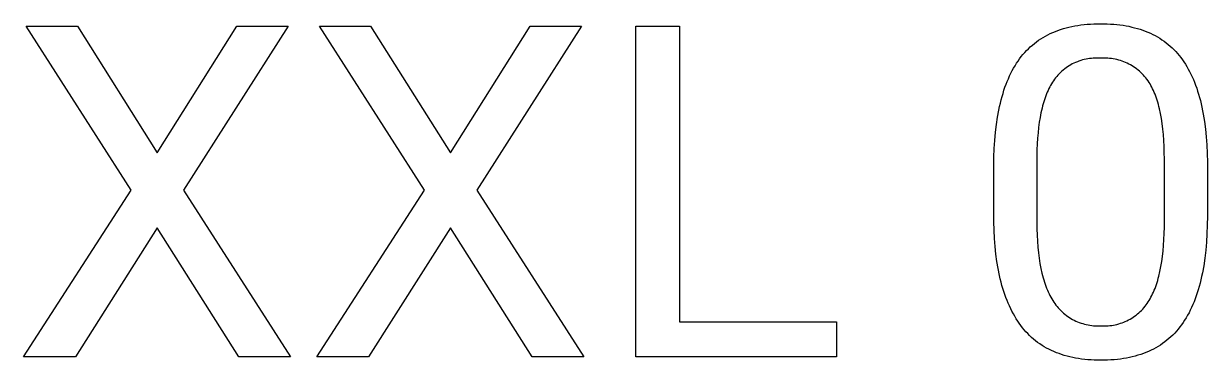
# Model space of a CAD drawing. Header units: millimetres. Extents: x -1480 to 5249, y -840 to 3860.
# Drawn here: x 3324.7 to 3463.3, y -545.5 to -506.1 of the extents above; entities that cross this region are included whole.
import ezdxf

# ---------------------------------------------------------------- set-up
doc = ezdxf.new("R2010")
doc.units = ezdxf.units.MM
doc.header["$MEASUREMENT"] = 0
doc.layers.add('Domyslna', color=7, linetype='Continuous', true_color=0x000000)
doc.layers.add('Domyślny', color=7, linetype='Continuous', true_color=0x000000)

msp = doc.modelspace()

# ---------------------------------------------------------------- linework, layer by layer
at = {"layer": 'Domyslna'}
for p, q in [((3449.24, -506.13), (3449.62, -506.1)), ((3449.62, -506.1), (3450.01, -506.08)), ((3450.01, -506.08), (3450.4, -506.06)), ((3450.4, -506.06), (3450.8, -506.06)), ((3450.8, -506.06), (3451.2, -506.06)), ((3451.2, -506.06), (3451.59, -506.08)), ((3451.59, -506.08), (3451.97, -506.1)), ((3451.97, -506.1), (3452.35, -506.12)), ((3444.35, -507.51), (3444.63, -507.36)), ((3444.63, -507.36), (3444.92, -507.22)), ((3444.92, -507.22), (3445.21, -507.09)), ((3445.21, -507.09), (3445.51, -506.96)), ((3445.51, -506.96), (3445.81, -506.85)), ((3445.81, -506.85), (3446.13, -506.74)), ((3446.13, -506.74), (3446.45, -506.64)), ((3446.45, -506.64), (3446.77, -506.55)), ((3446.77, -506.55), (3447.1, -506.46)), ((3447.1, -506.46), (3447.44, -506.39)), ((3447.44, -506.39), (3447.79, -506.32)), ((3447.79, -506.32), (3448.14, -506.26)), ((3448.14, -506.26), (3448.5, -506.21)), ((3448.5, -506.21), (3448.87, -506.16)), ((3448.87, -506.16), (3449.24, -506.13)), ((3452.35, -506.12), (3452.72, -506.16)), ((3452.72, -506.16), (3453.08, -506.2)), ((3453.08, -506.2), (3453.44, -506.25)), ((3453.44, -506.25), (3453.79, -506.31)), ((3453.79, -506.31), (3454.13, -506.37)), ((3454.13, -506.37), (3454.47, -506.45)), ((3454.47, -506.45), (3454.8, -506.53)), ((3454.8, -506.53), (3455.12, -506.62)), ((3455.12, -506.62), (3455.44, -506.72)), ((3455.44, -506.72), (3455.75, -506.82)), ((3455.75, -506.82), (3456.05, -506.93)), ((3456.05, -506.93), (3456.35, -507.05)), ((3456.35, -507.05), (3456.64, -507.18)), ((3456.64, -507.18), (3456.93, -507.32)), ((3456.93, -507.32), (3457.2, -507.46)), ((3457.2, -507.46), (3457.47, -507.61)), ((3442.36, -508.99), (3442.58, -508.77)), ((3442.58, -508.77), (3442.82, -508.57)), ((3442.82, -508.57), (3443.06, -508.37)), ((3443.06, -508.37), (3443.3, -508.18)), ((3443.3, -508.18), (3443.55, -508)), ((3443.55, -508), (3443.81, -507.83)), ((3443.81, -507.83), (3444.08, -507.67)), ((3444.08, -507.67), (3444.35, -507.51)), ((3457.47, -507.61), (3457.74, -507.77)), ((3457.74, -507.77), (3458, -507.94)), ((3458, -507.94), (3458.25, -508.11)), ((3458.25, -508.11), (3458.49, -508.29)), ((3458.49, -508.29), (3458.73, -508.48)), ((3458.73, -508.48), (3458.96, -508.68)), ((3458.96, -508.68), (3459.19, -508.88)), ((3459.19, -508.88), (3459.41, -509.1)), ((3441.15, -510.43), (3441.33, -510.17)), ((3441.33, -510.17), (3441.52, -509.92)), ((3441.52, -509.92), (3441.72, -509.67)), ((3441.72, -509.67), (3441.93, -509.44)), ((3441.93, -509.44), (3442.14, -509.21)), ((3442.14, -509.21), (3442.36, -508.99)), ((3448.9, -510.26), (3448.69, -510.31)), ((3449.11, -510.21), (3448.9, -510.26)), ((3449.31, -510.17), (3449.11, -510.21)), ((3449.53, -510.14), (3449.31, -510.17)), ((3449.74, -510.12), (3449.53, -510.14)), ((3449.95, -510.1), (3449.74, -510.12)), ((3450.16, -510.09), (3449.95, -510.1)), ((3450.38, -510.09), (3450.16, -510.09)), ((3450.59, -510.09), (3450.38, -510.09)), ((3450.8, -510.1), (3450.59, -510.09)), ((3451.02, -510.09), (3450.8, -510.1)), ((3451.23, -510.09), (3451.02, -510.09)), ((3451.44, -510.09), (3451.23, -510.09)), ((3451.66, -510.1), (3451.44, -510.09)), ((3451.87, -510.12), (3451.66, -510.1)), ((3452.09, -510.14), (3451.87, -510.12)), ((3452.3, -510.17), (3452.09, -510.14)), ((3452.51, -510.21), (3452.3, -510.17)), ((3452.72, -510.26), (3452.51, -510.21)), ((3452.93, -510.32), (3452.72, -510.26)), ((3459.41, -509.1), (3459.62, -509.32)), ((3459.62, -509.32), (3459.82, -509.55)), ((3459.82, -509.55), (3460.02, -509.78)), ((3460.02, -509.78), (3460.21, -510.03)), ((3460.21, -510.03), (3460.4, -510.28)), ((3440.3, -511.86), (3440.46, -511.56)), ((3440.46, -511.56), (3440.62, -511.27)), ((3440.62, -511.27), (3440.79, -510.98)), ((3440.79, -510.98), (3440.97, -510.7)), ((3440.97, -510.7), (3441.15, -510.43)), ((3446.28, -511.62), (3446.12, -511.77)), ((3446.44, -511.49), (3446.28, -511.62)), ((3446.61, -511.35), (3446.44, -511.49)), ((3446.78, -511.23), (3446.61, -511.35)), ((3446.95, -511.11), (3446.78, -511.23)), ((3447.13, -510.99), (3446.95, -511.11)), ((3447.32, -510.88), (3447.13, -510.99)), ((3447.5, -510.78), (3447.32, -510.88)), ((3447.69, -510.69), (3447.5, -510.78)), ((3447.89, -510.6), (3447.69, -510.69)), ((3448.09, -510.52), (3447.89, -510.6)), ((3448.28, -510.44), (3448.09, -510.52)), ((3448.49, -510.37), (3448.28, -510.44)), ((3448.69, -510.31), (3448.49, -510.37)), ((3453.13, -510.38), (3452.93, -510.32)), ((3453.34, -510.44), (3453.13, -510.38)), ((3453.54, -510.52), (3453.34, -510.44)), ((3453.74, -510.6), (3453.54, -510.52)), ((3453.93, -510.69), (3453.74, -510.6)), ((3454.12, -510.79), (3453.93, -510.69)), ((3454.31, -510.89), (3454.12, -510.79)), ((3454.5, -511), (3454.31, -510.89)), ((3454.68, -511.11), (3454.5, -511)), ((3454.86, -511.23), (3454.68, -511.11)), ((3455.03, -511.36), (3454.86, -511.23)), ((3455.2, -511.49), (3455.03, -511.36)), ((3455.36, -511.63), (3455.2, -511.49)), ((3455.52, -511.78), (3455.36, -511.63)), ((3460.4, -510.28), (3460.58, -510.54)), ((3460.58, -510.54), (3460.75, -510.81)), ((3460.75, -510.81), (3460.92, -511.08)), ((3460.92, -511.08), (3461.09, -511.37)), ((3461.09, -511.37), (3461.24, -511.66)), ((3461.24, -511.66), (3461.39, -511.97)), ((3439.74, -513.16), (3439.87, -512.83)), ((3439.87, -512.83), (3440.01, -512.5)), ((3440.01, -512.5), (3440.15, -512.18)), ((3440.15, -512.18), (3440.3, -511.86)), ((3445.17, -512.91), (3445.06, -513.09)), ((3445.29, -512.74), (3445.17, -512.91)), ((3445.41, -512.56), (3445.29, -512.74)), ((3445.54, -512.39), (3445.41, -512.56)), ((3445.68, -512.23), (3445.54, -512.39)), ((3445.82, -512.07), (3445.68, -512.23)), ((3445.97, -511.92), (3445.82, -512.07)), ((3446.12, -511.77), (3445.97, -511.92)), ((3455.68, -511.92), (3455.52, -511.78)), ((3455.83, -512.08), (3455.68, -511.92)), ((3455.97, -512.24), (3455.83, -512.08)), ((3456.11, -512.4), (3455.97, -512.24)), ((3456.24, -512.57), (3456.11, -512.4)), ((3456.37, -512.75), (3456.24, -512.57)), ((3456.49, -512.93), (3456.37, -512.75)), ((3456.6, -513.1), (3456.49, -512.93)), ((3461.39, -511.97), (3461.54, -512.28)), ((3461.54, -512.28), (3461.68, -512.6)), ((3461.68, -512.6), (3461.81, -512.92)), ((3461.81, -512.92), (3461.94, -513.26)), ((3439.27, -514.6), (3439.38, -514.23)), ((3439.38, -514.23), (3439.49, -513.86)), ((3439.49, -513.86), (3439.61, -513.51)), ((3439.61, -513.51), (3439.74, -513.16)), ((3444.48, -514.29), (3444.39, -514.51)), ((3444.57, -514.07), (3444.48, -514.29)), ((3444.66, -513.87), (3444.57, -514.07)), ((3444.75, -513.66), (3444.66, -513.87)), ((3444.85, -513.47), (3444.75, -513.66)), ((3444.95, -513.28), (3444.85, -513.47)), ((3445.06, -513.09), (3444.95, -513.28)), ((3456.7, -513.29), (3456.6, -513.1)), ((3456.81, -513.48), (3456.7, -513.29)), ((3456.91, -513.68), (3456.81, -513.48)), ((3457, -513.89), (3456.91, -513.68)), ((3457.1, -514.1), (3457, -513.89)), ((3457.19, -514.32), (3457.1, -514.1)), ((3457.27, -514.55), (3457.19, -514.32)), ((3461.94, -513.26), (3462.07, -513.6)), ((3462.07, -513.6), (3462.18, -513.96)), ((3462.18, -513.96), (3462.29, -514.32)), ((3462.29, -514.32), (3462.4, -514.69)), ((3438.89, -516.17), (3438.97, -515.76)), ((3438.97, -515.76), (3439.07, -515.37)), ((3439.07, -515.37), (3439.16, -514.98)), ((3439.16, -514.98), (3439.27, -514.6)), ((3444.01, -515.69), (3443.95, -515.95)), ((3444.08, -515.45), (3444.01, -515.69)), ((3444.16, -515.2), (3444.08, -515.45)), ((3444.23, -514.96), (3444.16, -515.2)), ((3444.31, -514.73), (3444.23, -514.96)), ((3444.39, -514.51), (3444.31, -514.73)), ((3457.35, -514.78), (3457.27, -514.55)), ((3457.43, -515.02), (3457.35, -514.78)), ((3457.51, -515.26), (3457.43, -515.02)), ((3457.58, -515.51), (3457.51, -515.26)), ((3457.65, -515.77), (3457.58, -515.51)), ((3457.71, -516.04), (3457.65, -515.77)), ((3462.4, -514.69), (3462.5, -515.07)), ((3462.5, -515.07), (3462.59, -515.45)), ((3462.59, -515.45), (3462.68, -515.85)), ((3438.61, -517.88), (3438.74, -517.01)), ((3438.74, -517.01), (3438.89, -516.17)), ((3443.72, -517.03), (3443.63, -517.6)), ((3443.83, -516.48), (3443.72, -517.03)), ((3443.95, -515.95), (3443.83, -516.48)), ((3457.83, -516.58), (3457.71, -516.04)), ((3457.94, -517.16), (3457.83, -516.58)), ((3458.03, -517.76), (3457.94, -517.16)), ((3462.68, -515.85), (3462.76, -516.25)), ((3462.76, -516.25), (3462.84, -516.66)), ((3462.84, -516.66), (3462.98, -517.51)), ((3438.5, -518.78), (3438.61, -517.88)), ((3443.55, -518.2), (3443.48, -518.83)), ((3443.63, -517.6), (3443.55, -518.2)), ((3458.1, -518.39), (3458.03, -517.76)), ((3458.17, -519.04), (3458.1, -518.39)), ((3462.98, -517.51), (3463.09, -518.39)), ((3463.09, -518.39), (3463.18, -519.31)), ((3438.36, -520.69), (3438.42, -519.72)), ((3438.42, -519.72), (3438.5, -518.78)), ((3443.43, -519.47), (3443.39, -520.14)), ((3443.48, -518.83), (3443.43, -519.47)), ((3458.22, -519.72), (3458.17, -519.04)), ((3458.25, -520.43), (3458.22, -519.72)), ((3463.18, -519.31), (3463.25, -520.26)), ((3438.32, -521.7), (3438.36, -520.69)), ((3443.36, -520.83), (3443.35, -521.55)), ((3443.39, -520.14), (3443.36, -520.83)), ((3458.27, -521.16), (3458.25, -520.43)), ((3458.28, -521.92), (3458.27, -521.16)), ((3463.25, -520.26), (3463.29, -521.24)), ((3463.29, -521.24), (3463.32, -522.26)), ((3438.31, -522.74), (3438.32, -521.7)), ((3438.31, -529.24), (3438.31, -522.74)), ((3443.35, -521.55), (3443.35, -529.32)), ((3458.28, -529.87), (3458.28, -521.92)), ((3463.32, -522.26), (3463.32, -528.58)), ((3438.34, -530.24), (3438.31, -529.24)), ((3443.35, -529.32), (3443.35, -530.08)), ((3463.3, -529.64), (3463.27, -530.66)), ((3463.32, -528.58), (3463.3, -529.64)), ((3438.38, -531.2), (3438.34, -530.24)), ((3443.35, -530.08), (3443.38, -530.82)), ((3443.38, -530.82), (3443.41, -531.53)), ((3458.23, -531.32), (3458.26, -530.61)), ((3458.26, -530.61), (3458.28, -529.87)), ((3463.27, -530.66), (3463.21, -531.64)), ((3438.46, -532.13), (3438.38, -531.2)), ((3438.55, -533.04), (3438.46, -532.13)), ((3443.41, -531.53), (3443.46, -532.22)), ((3443.46, -532.22), (3443.53, -532.88)), ((3458.13, -532.67), (3458.19, -532.01)), ((3458.19, -532.01), (3458.23, -531.32)), ((3463.21, -531.64), (3463.13, -532.59)), ((3438.67, -533.91), (3438.55, -533.04)), ((3443.53, -532.88), (3443.61, -533.51)), ((3443.61, -533.51), (3443.7, -534.12)), ((3457.98, -533.91), (3458.06, -533.3)), ((3458.06, -533.3), (3458.13, -532.67)), ((3463.02, -533.5), (3462.89, -534.39)), ((3463.13, -532.59), (3463.02, -533.5)), ((3438.81, -534.74), (3438.67, -533.91)), ((3438.97, -535.55), (3438.81, -534.74)), ((3443.7, -534.12), (3443.81, -534.71)), ((3443.81, -534.71), (3443.94, -535.27)), ((3457.64, -535.6), (3457.77, -535.06)), ((3457.77, -535.06), (3457.88, -534.5)), ((3457.88, -534.5), (3457.98, -533.91)), ((3462.74, -535.23), (3462.65, -535.64)), ((3462.89, -534.39), (3462.74, -535.23)), ((3439.06, -535.94), (3438.97, -535.55)), ((3439.16, -536.33), (3439.06, -535.94)), ((3439.26, -536.7), (3439.16, -536.33)), ((3443.94, -535.27), (3444, -535.54)), ((3444, -535.54), (3444.07, -535.8)), ((3444.07, -535.8), (3444.15, -536.06)), ((3444.15, -536.06), (3444.23, -536.31)), ((3444.23, -536.31), (3444.31, -536.55)), ((3444.31, -536.55), (3444.39, -536.79)), ((3457.27, -536.83), (3457.35, -536.59)), ((3457.35, -536.59), (3457.43, -536.35)), ((3457.43, -536.35), (3457.5, -536.11)), ((3457.5, -536.11), (3457.57, -535.85)), ((3457.57, -535.85), (3457.64, -535.6)), ((3462.46, -536.44), (3462.36, -536.82)), ((3462.56, -536.05), (3462.46, -536.44)), ((3462.65, -535.64), (3462.56, -536.05)), ((3439.36, -537.07), (3439.26, -536.7)), ((3439.48, -537.43), (3439.36, -537.07)), ((3439.6, -537.78), (3439.48, -537.43)), ((3439.72, -538.13), (3439.6, -537.78)), ((3444.39, -536.79), (3444.48, -537.03)), ((3444.48, -537.03), (3444.58, -537.25)), ((3444.58, -537.25), (3444.67, -537.47)), ((3444.67, -537.47), (3444.77, -537.68)), ((3444.77, -537.68), (3444.88, -537.89)), ((3444.88, -537.89), (3444.98, -538.09)), ((3456.71, -538.09), (3456.82, -537.9)), ((3456.82, -537.9), (3456.91, -537.7)), ((3456.91, -537.7), (3457.01, -537.49)), ((3457.01, -537.49), (3457.1, -537.27)), ((3457.1, -537.27), (3457.19, -537.05)), ((3457.19, -537.05), (3457.27, -536.83)), ((3462.01, -537.93), (3461.89, -538.28)), ((3462.14, -537.57), (3462.01, -537.93)), ((3462.25, -537.2), (3462.14, -537.57)), ((3462.36, -536.82), (3462.25, -537.2)), ((3439.85, -538.46), (3439.72, -538.13)), ((3439.99, -538.79), (3439.85, -538.46)), ((3440.13, -539.11), (3439.99, -538.79)), ((3440.28, -539.43), (3440.13, -539.11)), ((3444.98, -538.09), (3445.1, -538.29)), ((3445.1, -538.29), (3445.21, -538.47)), ((3445.21, -538.47), (3445.33, -538.65)), ((3445.33, -538.65), (3445.45, -538.83)), ((3445.45, -538.83), (3445.58, -539.01)), ((3445.58, -539.01), (3445.71, -539.17)), ((3445.71, -539.17), (3445.85, -539.34)), ((3445.85, -539.34), (3446, -539.5)), ((3455.75, -539.47), (3455.89, -539.31)), ((3455.89, -539.31), (3456.02, -539.15)), ((3456.02, -539.15), (3456.15, -538.99)), ((3456.15, -538.99), (3456.27, -538.82)), ((3456.27, -538.82), (3456.39, -538.64)), ((3456.39, -538.64), (3456.5, -538.47)), ((3456.5, -538.47), (3456.61, -538.28)), ((3456.61, -538.28), (3456.71, -538.09)), ((3461.47, -539.28), (3461.32, -539.59)), ((3461.62, -538.95), (3461.47, -539.28)), ((3461.76, -538.62), (3461.62, -538.95)), ((3461.89, -538.28), (3461.76, -538.62)), ((3440.43, -539.73), (3440.28, -539.43)), ((3440.59, -540.03), (3440.43, -539.73)), ((3440.75, -540.32), (3440.59, -540.03)), ((3440.92, -540.6), (3440.75, -540.32)), ((3441.1, -540.88), (3440.92, -540.6)), ((3446, -539.5), (3446.15, -539.65)), ((3446.15, -539.65), (3446.3, -539.8)), ((3446.3, -539.8), (3446.47, -539.94)), ((3446.47, -539.94), (3446.63, -540.08)), ((3446.63, -540.08), (3446.8, -540.21)), ((3446.8, -540.21), (3446.98, -540.34)), ((3446.98, -540.34), (3447.16, -540.46)), ((3447.16, -540.46), (3447.34, -540.57)), ((3447.34, -540.57), (3447.53, -540.68)), ((3447.53, -540.68), (3447.72, -540.78)), ((3447.72, -540.78), (3447.92, -540.87)), ((3453.9, -540.83), (3454.09, -540.74)), ((3454.09, -540.74), (3454.28, -540.64)), ((3454.28, -540.64), (3454.46, -540.53)), ((3454.46, -540.53), (3454.63, -540.42)), ((3454.63, -540.42), (3454.8, -540.3)), ((3454.8, -540.3), (3454.97, -540.17)), ((3454.97, -540.17), (3455.14, -540.04)), ((3455.14, -540.04), (3455.3, -539.91)), ((3455.3, -539.91), (3455.45, -539.77)), ((3455.45, -539.77), (3455.6, -539.62)), ((3455.6, -539.62), (3455.75, -539.47)), ((3460.66, -540.77), (3460.48, -541.04)), ((3460.83, -540.49), (3460.66, -540.77)), ((3461, -540.2), (3460.83, -540.49)), ((3461.17, -539.9), (3461, -540.2)), ((3461.32, -539.59), (3461.17, -539.9)), ((3441.28, -541.14), (3441.1, -540.88)), ((3441.47, -541.4), (3441.28, -541.14)), ((3441.66, -541.65), (3441.47, -541.4)), ((3441.86, -541.89), (3441.66, -541.65)), ((3442.07, -542.13), (3441.86, -541.89)), ((3442.28, -542.35), (3442.07, -542.13)), ((3447.92, -540.87), (3448.11, -540.96)), ((3448.11, -540.96), (3448.31, -541.04)), ((3448.31, -541.04), (3448.52, -541.11)), ((3448.52, -541.11), (3448.72, -541.17)), ((3448.72, -541.17), (3448.93, -541.23)), ((3448.93, -541.23), (3449.14, -541.28)), ((3449.14, -541.28), (3449.35, -541.33)), ((3449.35, -541.33), (3449.56, -541.36)), ((3449.56, -541.36), (3449.78, -541.39)), ((3449.78, -541.39), (3449.99, -541.42)), ((3449.99, -541.42), (3450.21, -541.43)), ((3450.21, -541.43), (3450.42, -541.44)), ((3450.42, -541.44), (3450.64, -541.44)), ((3450.64, -541.44), (3450.85, -541.43)), ((3450.85, -541.43), (3451.06, -541.44)), ((3451.06, -541.44), (3451.27, -541.44)), ((3451.27, -541.44), (3451.48, -541.43)), ((3451.48, -541.43), (3451.69, -541.42)), ((3451.69, -541.42), (3451.9, -541.4)), ((3451.9, -541.4), (3452.11, -541.38)), ((3452.11, -541.38), (3452.31, -541.34)), ((3452.31, -541.34), (3452.52, -541.3)), ((3452.52, -541.3), (3452.72, -541.26)), ((3452.72, -541.26), (3452.93, -541.2)), ((3452.93, -541.2), (3453.13, -541.14)), ((3453.13, -541.14), (3453.33, -541.07)), ((3453.33, -541.07), (3453.52, -541)), ((3453.52, -541), (3453.71, -540.92)), ((3453.71, -540.92), (3453.9, -540.83)), ((3459.7, -542.05), (3459.49, -542.28)), ((3459.9, -541.81), (3459.7, -542.05)), ((3460.1, -541.56), (3459.9, -541.81)), ((3460.3, -541.31), (3460.1, -541.56)), ((3460.48, -541.04), (3460.3, -541.31)), ((3442.5, -542.57), (3442.28, -542.35)), ((3442.73, -542.78), (3442.5, -542.57)), ((3442.96, -542.99), (3442.73, -542.78)), ((3443.2, -543.18), (3442.96, -542.99)), ((3443.44, -543.37), (3443.2, -543.18)), ((3443.69, -543.55), (3443.44, -543.37)), ((3443.95, -543.72), (3443.69, -543.55)), ((3458.08, -543.5), (3457.82, -543.68)), ((3458.33, -543.32), (3458.08, -543.5)), ((3458.57, -543.13), (3458.33, -543.32)), ((3458.81, -542.93), (3458.57, -543.13)), ((3459.04, -542.72), (3458.81, -542.93)), ((3459.27, -542.51), (3459.04, -542.72)), ((3459.49, -542.28), (3459.27, -542.51)), ((3444.22, -543.88), (3443.95, -543.72)), ((3444.49, -544.03), (3444.22, -543.88)), ((3444.76, -544.18), (3444.49, -544.03)), ((3445.05, -544.32), (3444.76, -544.18)), ((3445.34, -544.45), (3445.05, -544.32)), ((3445.63, -544.58), (3445.34, -544.45)), ((3445.94, -544.69), (3445.63, -544.58)), ((3446.25, -544.8), (3445.94, -544.69)), ((3446.56, -544.9), (3446.25, -544.8)), ((3446.88, -544.99), (3446.56, -544.9)), ((3455.19, -544.88), (3454.87, -544.98)), ((3455.51, -544.78), (3455.19, -544.88)), ((3455.82, -544.67), (3455.51, -544.78)), ((3456.13, -544.55), (3455.82, -544.67)), ((3456.42, -544.43), (3456.13, -544.55)), ((3456.72, -544.29), (3456.42, -544.43)), ((3457, -544.15), (3456.72, -544.29)), ((3457.28, -544), (3457, -544.15)), ((3457.55, -543.84), (3457.28, -544)), ((3457.82, -543.68), (3457.55, -543.84)), ((3447.21, -545.07), (3446.88, -544.99)), ((3447.55, -545.15), (3447.21, -545.07)), ((3447.89, -545.22), (3447.55, -545.15)), ((3448.24, -545.27), (3447.89, -545.22)), ((3448.59, -545.33), (3448.24, -545.27)), ((3448.95, -545.37), (3448.59, -545.33)), ((3449.32, -545.41), (3448.95, -545.37)), ((3449.69, -545.43), (3449.32, -545.41)), ((3450.07, -545.45), (3449.69, -545.43)), ((3450.46, -545.47), (3450.07, -545.45)), ((3450.85, -545.47), (3450.46, -545.47)), ((3451.25, -545.47), (3450.85, -545.47)), ((3451.64, -545.45), (3451.25, -545.47)), ((3452.03, -545.43), (3451.64, -545.45)), ((3452.41, -545.4), (3452.03, -545.43)), ((3452.78, -545.37), (3452.41, -545.4)), ((3453.14, -545.32), (3452.78, -545.37)), ((3453.5, -545.27), (3453.14, -545.32)), ((3453.85, -545.21), (3453.5, -545.27)), ((3454.2, -545.14), (3453.85, -545.21)), ((3454.53, -545.06), (3454.2, -545.14)), ((3454.87, -544.98), (3454.53, -545.06))]:
    msp.add_line(p, q, dxfattribs=at)
at = {"layer": 'Domyślny'}
for p, q in [((3337.24, -525.54), (3324.95, -506.34)), ((3324.95, -506.34), (3330.95, -506.34)), ((3330.95, -506.34), (3340.31, -521.18)), ((3340.31, -521.18), (3349.61, -506.34)), ((3355.64, -506.34), (3343.37, -525.54)), ((3349.61, -506.34), (3355.64, -506.34)), ((3371.59, -525.54), (3359.3, -506.34)), ((3359.3, -506.34), (3365.3, -506.34)), ((3365.3, -506.34), (3374.66, -521.18)), ((3374.66, -521.18), (3383.97, -506.34)), ((3389.99, -506.34), (3377.73, -525.54)), ((3383.97, -506.34), (3389.99, -506.34)), ((3396.35, -545.05), (3396.35, -506.34)), ((3396.35, -506.34), (3401.5, -506.34)), ((3401.5, -506.34), (3401.5, -540.95)), ((3324.65, -545.05), (3337.24, -525.54)), ((3343.37, -525.54), (3355.93, -545.05)), ((3359.01, -545.05), (3371.59, -525.54)), ((3377.73, -525.54), (3390.29, -545.05)), ((3340.31, -529.95), (3330.71, -545.05)), ((3349.85, -545.05), (3340.31, -529.95)), ((3374.66, -529.95), (3365.06, -545.05)), ((3384.21, -545.05), (3374.66, -529.95)), ((3401.5, -540.95), (3419.89, -540.95)), ((3419.89, -540.95), (3419.89, -545.05)), ((3330.71, -545.05), (3324.65, -545.05)), ((3355.93, -545.05), (3349.85, -545.05)), ((3365.06, -545.05), (3359.01, -545.05)), ((3390.29, -545.05), (3384.21, -545.05)), ((3419.89, -545.05), (3396.35, -545.05))]:
    msp.add_line(p, q, dxfattribs=at)

doc.saveas('drawing.dxf')
